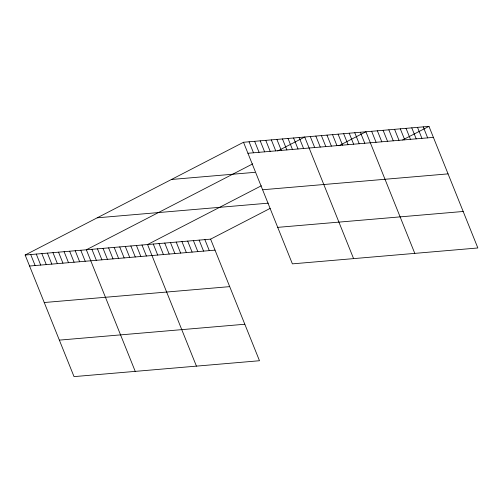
<?xml version="1.0" encoding="UTF-8"?>
<svg xmlns="http://www.w3.org/2000/svg" width="503" height="503" viewBox="0 0 503 503"><rect width="100%" height="100%" fill="white"/><g stroke="black" fill="none" stroke-linecap="round" stroke-linejoin="round"><path stroke-width="0.75" d="M25.15 255.027L210.606 239.139L259.491 360.733L74.029 376.621L25.15 255.027L243.509 142.267L428.971 126.379L477.85 247.973L292.394 263.861L243.509 142.267M252.745 163.859L86.353 249.784L135.232 371.377M277.687 150.975L304.711 137.023L353.59 258.617M261.371 185.764L147.555 244.54L196.434 366.134M338.89 145.732L365.914 131.78L414.793 253.374M210.606 239.139L270.193 208.368M402.639 139.972L428.971 126.379M247.935 153.264L433.391 137.376M171.454 179.477L254.908 172.328M262.604 189.757L448.06 173.875M97.211 217.818L268.338 203.155M277.719 227.362L463.181 211.474M29.57 266.024L215.026 250.136M44.245 302.523L229.701 286.635M59.36 340.122L244.816 324.24M423.237 126.869L427.657 137.866M417.503 127.36L421.923 138.356M411.775 127.85L416.195 138.847M406.04 128.34L410.461 139.337M400.306 128.831L404.726 139.828M394.578 129.328L398.998 140.318M388.844 129.818L393.264 140.815M383.11 130.308L387.53 141.305M377.376 130.799L381.796 141.796M371.648 131.289L376.068 142.286M360.349 132.258L364.769 143.254M354.785 132.735L359.205 143.732M349.22 133.207L353.64 144.204M343.656 133.685L348.082 144.682M338.098 134.163L342.518 145.16M332.533 134.641L336.953 145.637M326.969 135.118L331.389 146.115M321.404 135.59L325.825 146.587M315.84 136.068L320.26 147.065M310.276 136.546L314.696 147.542M299.147 137.501L303.567 148.498M293.582 137.973L298.009 148.97M288.024 138.451L292.444 149.448M282.46 138.929L286.88 149.925M276.895 139.406L281.315 150.403M271.331 139.884L275.751 150.881M265.766 140.356L270.186 151.353M260.202 140.834L264.622 151.831M254.637 141.312L259.058 152.308M249.073 141.789L253.493 152.786M204.878 239.629L209.298 250.626M199.144 240.126L203.564 251.116M193.41 240.616L197.83 251.613M187.676 241.107L192.102 252.104M181.948 241.597L186.368 252.594M176.213 242.088L180.634 253.084M170.479 242.578L174.899 253.575M164.751 243.068L169.171 254.065M159.017 243.559L163.437 254.556M153.283 244.049L157.703 255.046M141.991 245.018L146.411 256.014M136.426 245.495L140.846 256.492M130.862 245.973L135.282 256.97M125.297 246.451L129.717 257.442M119.733 246.923L124.153 257.92M114.168 247.401L118.589 258.397M108.604 247.878L113.024 258.875M103.04 248.356L107.46 259.353M97.481 248.834L101.902 259.825M91.917 249.306L96.337 260.303M80.788 250.261L85.208 261.258M75.224 250.739L79.644 261.736M69.659 251.217L74.079 262.208M64.095 251.689L68.515 262.685M58.53 252.166L62.95 263.163M52.966 252.644L57.386 263.641M47.408 253.122L51.828 264.119M41.843 253.6L46.263 264.591M36.279 254.072L40.699 265.068M30.714 254.549L35.135 265.546"/></g></svg>
